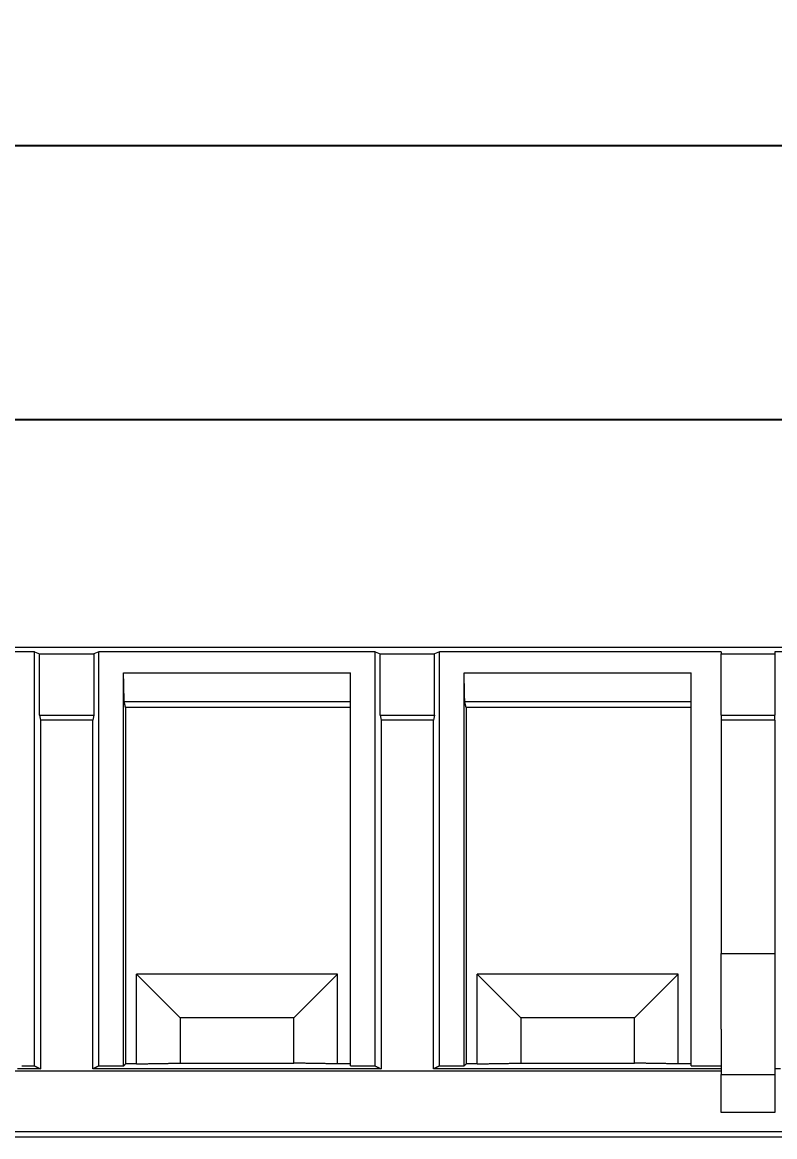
# Model space of a CAD drawing. Header units: millimetres. Extents: x 1136 to 1992, y 400 to 1005.
# Drawn here: x 1387.56 to 1407.54, y 643.6 to 673.21 of the extents above; entities that cross this region are included whole.
import ezdxf

# ---------------------------------------------------------------- set-up
doc = ezdxf.new("R2010")
doc.units = ezdxf.units.MM
doc.layers.add('6', color=7, linetype='Continuous', true_color=0xffffff)
doc.styles.get("Standard").update_dxf_attribs({"font": 'txt', "bigfont": 'gbcbig.shx'})
doc.dimstyles.get("Standard").update_dxf_attribs({"dimtxt": 5, "dimasz": 2, "dimexe": 0.18, "dimexo": 0.0625, "dimgap": 0.09, "dimtad": 0, "dimdec": 1, "dimdsep": 46, "dimtxsty": 'Standard', "dimcen": 0.09, "dimclrd": 5, "dimclre": 5, "dimclrt": 3, "dimadec": 0, "dimazin": 2, "dimtfac": 1, "dimtdec": 1, "dimtofl": 0, "dimtmove": 0, "dimatfit": 3, "dimfxl": 1, "dimtolj": 1, "dimtzin": 0, "dimarcsym": 0})

# ---------------------------------------------------------------- blocks, each defined once
blk = doc.blocks.new('*D105')
at = {"color": 5, "lineweight": -2}
for p, q in [((1212.867, 651.906), (1212.867, 662.823)), ((1214.867, 662.643), (1338.367, 662.643)), ((1481.212, 662.643), (1357.713, 662.643)), ((1483.212, 651.745), (1483.212, 662.823))]:
    blk.add_line(p, q, dxfattribs=at)
at = {"color": 5}
for points in [[(1214.867, 662.976), (1214.867, 662.31), (1212.867, 662.643)], [(1481.212, 662.976), (1481.212, 662.31), (1483.212, 662.643)]]:
    blk.add_solid(points, dxfattribs=at)
at = {"layer": 'Defpoints', "color": 0}
for p in [(1483.212, 662.643), (1212.867, 651.844), (1483.212, 651.683)]:
    blk.add_point(p, dxfattribs=at)
at = {"color": 3, "lineweight": 18, "insert": (1348.04, 662.643), "char_height": 5, "attachment_point": 5}
blk.add_mtext('\\A1;270.3', dxfattribs=at)
blk = doc.blocks.new('*D107')
at = {"color": 5, "lineweight": -2}
for p, q in [((1209.601, 655.745), (1209.601, 670.106)), ((1486.479, 655.792), (1486.479, 670.106)), ((1211.601, 669.926), (1337.95, 669.926)), ((1484.479, 669.926), (1358.13, 669.926))]:
    blk.add_line(p, q, dxfattribs=at)
at = {"color": 5}
for points in [[(1211.601, 670.259), (1211.601, 669.592), (1209.601, 669.926)], [(1484.479, 670.259), (1484.479, 669.592), (1486.479, 669.926)]]:
    blk.add_solid(points, dxfattribs=at)
at = {"layer": 'Defpoints', "color": 0}
for p in [(1486.479, 669.926), (1209.601, 655.682), (1486.479, 655.73)]:
    blk.add_point(p, dxfattribs=at)
at = {"color": 3, "lineweight": 18, "insert": (1348.04, 669.926), "char_height": 5, "attachment_point": 5}
blk.add_mtext('\\A1;276.9', dxfattribs=at)

msp = doc.modelspace()

# ---------------------------------------------------------------- linework, layer by layer
at = {"layer": '6', "color": 92, "linetype": 'Continuous', "lineweight": 18}
for p, q in [((1210.104, 656.607), (1485.976, 656.607)), ((1387.887, 656.479), (1380.553, 656.479)), ((1387.887, 656.479), (1388.02, 656.426)), ((1387.887, 645.479), (1387.887, 656.479)), ((1388.02, 656.426), (1389.465, 656.426)), ((1388.02, 654.794), (1388.02, 656.426)), ((1389.598, 656.479), (1389.465, 656.426)), ((1389.465, 656.426), (1389.465, 654.794)), ((1396.932, 656.479), (1389.598, 656.479)), ((1389.598, 645.479), (1389.598, 656.479)), ((1396.932, 645.479), (1396.932, 656.479)), ((1396.932, 656.479), (1397.065, 656.426)), ((1397.065, 656.426), (1398.51, 656.426)), ((1397.065, 654.794), (1397.065, 656.426)), ((1398.643, 656.479), (1398.51, 656.426)), ((1398.51, 654.794), (1398.51, 656.426)), ((1398.643, 645.479), (1398.643, 656.479)), ((1406.121, 656.479), (1398.643, 656.479)), ((1406.121, 656.479), (1406.121, 656.426)), ((1406.121, 654.794), (1406.121, 656.426)), ((1406.121, 656.426), (1407.544, 656.426)), ((1407.544, 656.479), (1407.544, 656.426)), ((1415.022, 656.479), (1407.544, 656.479)), ((1407.544, 656.426), (1407.544, 654.794)), ((1390.25, 645.479), (1390.25, 655.924)), ((1396.28, 645.479), (1396.28, 655.924)), ((1399.295, 645.479), (1399.295, 655.924)), ((1405.325, 645.479), (1405.325, 655.924)), ((1390.305, 654.999), (1390.305, 645.535)), ((1399.35, 654.999), (1399.35, 645.535)), ((1388.02, 654.794), (1389.465, 654.794)), ((1388.02, 654.794), (1388.048, 654.664)), ((1389.436, 654.664), (1388.048, 654.664)), ((1388.048, 654.664), (1388.048, 645.399)), ((1389.465, 654.794), (1389.436, 654.664)), ((1389.436, 645.399), (1389.436, 654.664)), ((1397.065, 654.794), (1397.093, 654.664)), ((1397.065, 654.794), (1398.51, 654.794)), ((1398.481, 654.664), (1397.093, 654.664)), ((1397.093, 654.664), (1397.093, 645.399)), ((1398.51, 654.794), (1398.481, 654.664)), ((1398.481, 645.399), (1398.481, 654.664)), ((1406.121, 654.794), (1407.544, 654.794)), ((1406.121, 654.794), (1406.121, 654.664)), ((1406.121, 654.664), (1406.121, 648.466)), ((1407.544, 654.664), (1406.121, 654.664)), ((1407.544, 654.664), (1407.544, 654.794)), ((1407.544, 654.664), (1407.544, 648.466)), ((1406.121, 646.456), (1406.121, 648.466)), ((1406.121, 648.466), (1407.544, 648.466)), ((1407.544, 648.466), (1407.544, 646.456)), ((1390.597, 645.535), (1390.597, 647.919)), ((1395.933, 647.919), (1390.597, 647.919)), ((1390.597, 647.919), (1391.757, 646.758)), ((1395.933, 647.919), (1394.772, 646.758)), ((1395.933, 645.535), (1395.933, 647.919)), ((1404.978, 647.919), (1399.642, 647.919)), ((1399.642, 647.919), (1400.802, 646.758)), ((1399.642, 645.535), (1399.642, 647.919)), ((1404.978, 647.919), (1403.817, 646.758)), ((1404.978, 645.535), (1404.978, 647.919)), ((1391.757, 646.758), (1391.757, 645.552)), ((1394.772, 646.758), (1391.757, 646.758)), ((1394.772, 645.552), (1394.772, 646.758)), ((1400.802, 646.758), (1400.802, 645.552)), ((1403.817, 646.758), (1400.802, 646.758)), ((1403.817, 645.552), (1403.817, 646.758)), ((1406.121, 646.456), (1406.121, 645.25)), ((1407.544, 646.456), (1407.544, 645.25)), ((1344.425, 645.351), (1406.121, 645.351)), ((1406.121, 645.25), (1407.544, 645.25)), ((1406.121, 644.245), (1406.121, 645.25)), ((1407.544, 645.25), (1407.544, 644.245)), ((1407.544, 644.245), (1406.121, 644.245)), ((1478.288, 643.724), (1344.425, 643.724)), ((1219.401, 643.598), (1476.679, 643.598))]:
    msp.add_line(p, q, dxfattribs=at)
for points in [[(1390.268, 655.15), (1390.267, 655.166), (1390.267, 655.181), (1390.266, 655.197), (1390.266, 655.212), (1390.266, 655.228), (1390.265, 655.243), (1390.265, 655.258), (1390.265, 655.274), (1390.264, 655.289), (1390.264, 655.305), (1390.264, 655.32), (1390.263, 655.336), (1390.263, 655.351), (1390.263, 655.367), (1390.262, 655.382), (1390.262, 655.398), (1390.262, 655.413), (1390.261, 655.429), (1390.261, 655.444), (1390.26, 655.46), (1390.26, 655.475), (1390.26, 655.491), (1390.259, 655.506), (1390.259, 655.522), (1390.259, 655.537), (1390.258, 655.552), (1390.258, 655.568), (1390.258, 655.583), (1390.257, 655.599), (1390.257, 655.614), (1390.257, 655.63), (1390.256, 655.645), (1390.256, 655.661), (1390.256, 655.676), (1390.255, 655.692), (1390.255, 655.707), (1390.255, 655.723), (1390.254, 655.738), (1390.254, 655.754), (1390.253, 655.769), (1390.253, 655.785), (1390.253, 655.8), (1390.252, 655.816), (1390.252, 655.831), (1390.252, 655.846), (1390.251, 655.862), (1390.251, 655.877), (1390.251, 655.893), (1390.25, 655.908), (1390.25, 655.924)], [(1390.25, 655.924), (1390.371, 655.924), (1390.491, 655.924), (1390.612, 655.924), (1390.732, 655.924), (1390.853, 655.924), (1390.974, 655.924), (1391.094, 655.924), (1391.215, 655.924), (1391.335, 655.924), (1391.456, 655.924), (1391.577, 655.924), (1391.697, 655.924), (1391.818, 655.924), (1391.938, 655.924), (1392.059, 655.924), (1392.18, 655.924), (1392.3, 655.924), (1392.421, 655.924), (1392.541, 655.924), (1392.662, 655.924), (1392.783, 655.924), (1392.903, 655.924), (1393.024, 655.924), (1393.144, 655.924), (1393.265, 655.924), (1393.386, 655.924), (1393.506, 655.924), (1393.627, 655.924), (1393.747, 655.924), (1393.868, 655.924), (1393.989, 655.924), (1394.109, 655.924), (1394.23, 655.924), (1394.35, 655.924), (1394.471, 655.924), (1394.592, 655.924), (1394.712, 655.924), (1394.833, 655.924), (1394.953, 655.924), (1395.074, 655.924), (1395.195, 655.924), (1395.315, 655.924), (1395.436, 655.924), (1395.556, 655.924), (1395.677, 655.924), (1395.798, 655.924), (1395.918, 655.924), (1396.039, 655.924), (1396.159, 655.924), (1396.28, 655.924)], [(1399.295, 655.924), (1399.416, 655.924), (1399.536, 655.924), (1399.657, 655.924), (1399.777, 655.924), (1399.898, 655.924), (1400.019, 655.924), (1400.139, 655.924), (1400.26, 655.924), (1400.38, 655.924), (1400.501, 655.924), (1400.622, 655.924), (1400.742, 655.924), (1400.863, 655.924), (1400.983, 655.924), (1401.104, 655.924), (1401.225, 655.924), (1401.345, 655.924), (1401.466, 655.924), (1401.586, 655.924), (1401.707, 655.924), (1401.828, 655.924), (1401.948, 655.924), (1402.069, 655.924), (1402.189, 655.924), (1402.31, 655.924), (1402.431, 655.924), (1402.551, 655.924), (1402.672, 655.924), (1402.792, 655.924), (1402.913, 655.924), (1403.034, 655.924), (1403.154, 655.924), (1403.275, 655.924), (1403.395, 655.924), (1403.516, 655.924), (1403.637, 655.924), (1403.757, 655.924), (1403.878, 655.924), (1403.998, 655.924), (1404.119, 655.924), (1404.24, 655.924), (1404.36, 655.924), (1404.481, 655.924), (1404.601, 655.924), (1404.722, 655.924), (1404.843, 655.924), (1404.963, 655.924), (1405.084, 655.924), (1405.204, 655.924), (1405.325, 655.924)], [(1399.313, 655.15), (1399.312, 655.166), (1399.312, 655.181), (1399.311, 655.197), (1399.311, 655.212), (1399.311, 655.228), (1399.31, 655.243), (1399.31, 655.258), (1399.31, 655.274), (1399.309, 655.289), (1399.309, 655.305), (1399.309, 655.32), (1399.308, 655.336), (1399.308, 655.351), (1399.308, 655.367), (1399.307, 655.382), (1399.307, 655.398), (1399.307, 655.413), (1399.306, 655.429), (1399.306, 655.444), (1399.305, 655.46), (1399.305, 655.475), (1399.305, 655.491), (1399.304, 655.506), (1399.304, 655.522), (1399.304, 655.537), (1399.303, 655.552), (1399.303, 655.568), (1399.303, 655.583), (1399.302, 655.599), (1399.302, 655.614), (1399.302, 655.63), (1399.301, 655.645), (1399.301, 655.661), (1399.301, 655.676), (1399.3, 655.692), (1399.3, 655.707), (1399.3, 655.723), (1399.299, 655.738), (1399.299, 655.754), (1399.298, 655.769), (1399.298, 655.785), (1399.298, 655.8), (1399.297, 655.816), (1399.297, 655.831), (1399.297, 655.846), (1399.296, 655.862), (1399.296, 655.877), (1399.296, 655.893), (1399.295, 655.908), (1399.295, 655.924)], [(1396.28, 655.15), (1396.16, 655.15), (1396.039, 655.15), (1395.919, 655.15), (1395.799, 655.15), (1395.679, 655.15), (1395.558, 655.15), (1395.438, 655.15), (1395.318, 655.15), (1395.198, 655.15), (1395.077, 655.15), (1394.957, 655.15), (1394.837, 655.15), (1394.717, 655.15), (1394.596, 655.15), (1394.476, 655.15), (1394.356, 655.15), (1394.236, 655.15), (1394.115, 655.15), (1393.995, 655.15), (1393.875, 655.15), (1393.755, 655.15), (1393.634, 655.15), (1393.514, 655.15), (1393.394, 655.15), (1393.274, 655.15), (1393.153, 655.15), (1393.033, 655.15), (1392.913, 655.15), (1392.793, 655.15), (1392.672, 655.15), (1392.552, 655.15), (1392.432, 655.15), (1392.312, 655.15), (1392.191, 655.15), (1392.071, 655.15), (1391.951, 655.15), (1391.831, 655.15), (1391.71, 655.15), (1391.59, 655.15), (1391.47, 655.15), (1391.35, 655.15), (1391.23, 655.15), (1391.109, 655.15), (1390.989, 655.15), (1390.869, 655.15), (1390.749, 655.15), (1390.628, 655.15), (1390.508, 655.15), (1390.388, 655.15), (1390.268, 655.15)], [(1390.305, 654.999), (1390.304, 655.002), (1390.304, 655.005), (1390.303, 655.008), (1390.302, 655.011), (1390.301, 655.014), (1390.301, 655.017), (1390.3, 655.02), (1390.299, 655.023), (1390.298, 655.026), (1390.298, 655.029), (1390.297, 655.032), (1390.296, 655.035), (1390.295, 655.038), (1390.295, 655.041), (1390.294, 655.045), (1390.293, 655.048), (1390.292, 655.051), (1390.292, 655.054), (1390.291, 655.057), (1390.29, 655.06), (1390.289, 655.063), (1390.289, 655.066), (1390.288, 655.069), (1390.287, 655.072), (1390.286, 655.075), (1390.286, 655.078), (1390.285, 655.081), (1390.284, 655.084), (1390.283, 655.087), (1390.283, 655.09), (1390.282, 655.093), (1390.281, 655.096), (1390.28, 655.099), (1390.28, 655.102), (1390.279, 655.105), (1390.278, 655.108), (1390.277, 655.111), (1390.277, 655.114), (1390.276, 655.117), (1390.275, 655.12), (1390.274, 655.123), (1390.274, 655.126), (1390.273, 655.129), (1390.272, 655.132), (1390.271, 655.135), (1390.271, 655.138), (1390.27, 655.141), (1390.269, 655.144), (1390.268, 655.147), (1390.268, 655.15)], [(1396.28, 654.999), (1396.16, 654.999), (1396.041, 654.999), (1395.921, 654.999), (1395.802, 654.999), (1395.683, 654.999), (1395.563, 654.999), (1395.444, 654.999), (1395.324, 654.999), (1395.205, 654.999), (1395.085, 654.999), (1394.966, 654.999), (1394.846, 654.999), (1394.727, 654.999), (1394.607, 654.999), (1394.488, 654.999), (1394.368, 654.999), (1394.249, 654.999), (1394.129, 654.999), (1394.01, 654.999), (1393.89, 654.999), (1393.771, 654.999), (1393.651, 654.999), (1393.532, 654.999), (1393.412, 654.999), (1393.293, 654.999), (1393.173, 654.999), (1393.054, 654.999), (1392.934, 654.999), (1392.815, 654.999), (1392.695, 654.999), (1392.576, 654.999), (1392.456, 654.999), (1392.337, 654.999), (1392.217, 654.999), (1392.098, 654.999), (1391.978, 654.999), (1391.859, 654.999), (1391.739, 654.999), (1391.62, 654.999), (1391.5, 654.999), (1391.381, 654.999), (1391.261, 654.999), (1391.142, 654.999), (1391.022, 654.999), (1390.903, 654.999), (1390.783, 654.999), (1390.664, 654.999), (1390.544, 654.999), (1390.425, 654.999), (1390.305, 654.999)], [(1405.325, 655.15), (1405.205, 655.15), (1405.084, 655.15), (1404.964, 655.15), (1404.844, 655.15), (1404.724, 655.15), (1404.603, 655.15), (1404.483, 655.15), (1404.363, 655.15), (1404.243, 655.15), (1404.122, 655.15), (1404.002, 655.15), (1403.882, 655.15), (1403.762, 655.15), (1403.641, 655.15), (1403.521, 655.15), (1403.401, 655.15), (1403.281, 655.15), (1403.16, 655.15), (1403.04, 655.15), (1402.92, 655.15), (1402.8, 655.15), (1402.679, 655.15), (1402.559, 655.15), (1402.439, 655.15), (1402.319, 655.15), (1402.198, 655.15), (1402.078, 655.15), (1401.958, 655.15), (1401.838, 655.15), (1401.717, 655.15), (1401.597, 655.15), (1401.477, 655.15), (1401.357, 655.15), (1401.236, 655.15), (1401.116, 655.15), (1400.996, 655.15), (1400.876, 655.15), (1400.755, 655.15), (1400.635, 655.15), (1400.515, 655.15), (1400.395, 655.15), (1400.275, 655.15), (1400.154, 655.15), (1400.034, 655.15), (1399.914, 655.15), (1399.794, 655.15), (1399.673, 655.15), (1399.553, 655.15), (1399.433, 655.15), (1399.313, 655.15)], [(1399.35, 654.999), (1399.349, 655.002), (1399.349, 655.005), (1399.348, 655.008), (1399.347, 655.011), (1399.346, 655.014), (1399.346, 655.017), (1399.345, 655.02), (1399.344, 655.023), (1399.343, 655.026), (1399.343, 655.029), (1399.342, 655.032), (1399.341, 655.035), (1399.34, 655.038), (1399.34, 655.041), (1399.339, 655.045), (1399.338, 655.048), (1399.337, 655.051), (1399.337, 655.054), (1399.336, 655.057), (1399.335, 655.06), (1399.334, 655.063), (1399.334, 655.066), (1399.333, 655.069), (1399.332, 655.072), (1399.331, 655.075), (1399.331, 655.078), (1399.33, 655.081), (1399.329, 655.084), (1399.328, 655.087), (1399.328, 655.09), (1399.327, 655.093), (1399.326, 655.096), (1399.325, 655.099), (1399.325, 655.102), (1399.324, 655.105), (1399.323, 655.108), (1399.322, 655.111), (1399.322, 655.114), (1399.321, 655.117), (1399.32, 655.12), (1399.319, 655.123), (1399.319, 655.126), (1399.318, 655.129), (1399.317, 655.132), (1399.316, 655.135), (1399.316, 655.138), (1399.315, 655.141), (1399.314, 655.144), (1399.313, 655.147), (1399.313, 655.15)], [(1405.325, 654.999), (1405.205, 654.999), (1405.086, 654.999), (1404.966, 654.999), (1404.847, 654.999), (1404.728, 654.999), (1404.608, 654.999), (1404.489, 654.999), (1404.369, 654.999), (1404.25, 654.999), (1404.13, 654.999), (1404.011, 654.999), (1403.891, 654.999), (1403.772, 654.999), (1403.652, 654.999), (1403.533, 654.999), (1403.413, 654.999), (1403.294, 654.999), (1403.174, 654.999), (1403.055, 654.999), (1402.935, 654.999), (1402.816, 654.999), (1402.696, 654.999), (1402.577, 654.999), (1402.457, 654.999), (1402.338, 654.999), (1402.218, 654.999), (1402.099, 654.999), (1401.979, 654.999), (1401.86, 654.999), (1401.74, 654.999), (1401.621, 654.999), (1401.501, 654.999), (1401.382, 654.999), (1401.262, 654.999), (1401.143, 654.999), (1401.023, 654.999), (1400.904, 654.999), (1400.784, 654.999), (1400.665, 654.999), (1400.545, 654.999), (1400.426, 654.999), (1400.306, 654.999), (1400.187, 654.999), (1400.067, 654.999), (1399.948, 654.999), (1399.828, 654.999), (1399.709, 654.999), (1399.589, 654.999), (1399.47, 654.999), (1399.35, 654.999)], [(1387.548, 645.479), (1387.561, 645.479), (1387.574, 645.479), (1387.587, 645.479), (1387.6, 645.479), (1387.613, 645.479), (1387.626, 645.479), (1387.639, 645.479), (1387.652, 645.479), (1387.665, 645.479), (1387.678, 645.479), (1387.691, 645.479), (1387.705, 645.479), (1387.718, 645.479), (1387.731, 645.479), (1387.744, 645.479), (1387.757, 645.479), (1387.77, 645.479), (1387.783, 645.479), (1387.796, 645.479), (1387.809, 645.479), (1387.822, 645.479), (1387.835, 645.479), (1387.848, 645.479), (1387.861, 645.479), (1387.874, 645.479), (1387.887, 645.479)], [(1387.887, 645.479), (1387.89, 645.478), (1387.894, 645.476), (1387.897, 645.475), (1387.9, 645.473), (1387.903, 645.471), (1387.906, 645.47), (1387.91, 645.468), (1387.913, 645.467), (1387.916, 645.465), (1387.919, 645.463), (1387.923, 645.462), (1387.926, 645.46), (1387.929, 645.458), (1387.932, 645.457), (1387.936, 645.455), (1387.939, 645.454), (1387.942, 645.452), (1387.945, 645.45), (1387.948, 645.449), (1387.952, 645.447), (1387.955, 645.446), (1387.958, 645.444), (1387.961, 645.442), (1387.965, 645.441), (1387.968, 645.439), (1387.971, 645.437), (1387.974, 645.436), (1387.977, 645.434), (1387.981, 645.433), (1387.984, 645.431), (1387.987, 645.429), (1387.99, 645.428), (1387.994, 645.426), (1387.997, 645.425), (1388, 645.423), (1388.003, 645.421), (1388.007, 645.42), (1388.01, 645.418), (1388.013, 645.416), (1388.016, 645.415), (1388.019, 645.413), (1388.023, 645.412), (1388.026, 645.41), (1388.029, 645.408), (1388.032, 645.407), (1388.036, 645.405), (1388.039, 645.404), (1388.042, 645.402), (1388.045, 645.4), (1388.048, 645.399)], [(1389.598, 645.479), (1389.595, 645.478), (1389.591, 645.476), (1389.588, 645.475), (1389.585, 645.473), (1389.582, 645.471), (1389.578, 645.47), (1389.575, 645.468), (1389.572, 645.467), (1389.569, 645.465), (1389.566, 645.463), (1389.562, 645.462), (1389.559, 645.46), (1389.556, 645.458), (1389.553, 645.457), (1389.549, 645.455), (1389.546, 645.454), (1389.543, 645.452), (1389.54, 645.45), (1389.537, 645.449), (1389.533, 645.447), (1389.53, 645.446), (1389.527, 645.444), (1389.524, 645.442), (1389.52, 645.441), (1389.517, 645.439), (1389.514, 645.437), (1389.511, 645.436), (1389.507, 645.434), (1389.504, 645.433), (1389.501, 645.431), (1389.498, 645.429), (1389.495, 645.428), (1389.491, 645.426), (1389.488, 645.425), (1389.485, 645.423), (1389.482, 645.421), (1389.478, 645.42), (1389.475, 645.418), (1389.472, 645.416), (1389.469, 645.415), (1389.466, 645.413), (1389.462, 645.412), (1389.459, 645.41), (1389.456, 645.408), (1389.453, 645.407), (1389.449, 645.405), (1389.446, 645.404), (1389.443, 645.402), (1389.44, 645.4), (1389.436, 645.399)], [(1389.598, 645.479), (1389.611, 645.479), (1389.624, 645.479), (1389.637, 645.479), (1389.65, 645.479), (1389.663, 645.479), (1389.676, 645.479), (1389.689, 645.479), (1389.702, 645.479), (1389.715, 645.479), (1389.728, 645.479), (1389.741, 645.479), (1389.754, 645.479), (1389.767, 645.479), (1389.78, 645.479), (1389.793, 645.479), (1389.807, 645.479), (1389.82, 645.479), (1389.833, 645.479), (1389.846, 645.479), (1389.859, 645.479), (1389.872, 645.479), (1389.885, 645.479), (1389.898, 645.479), (1389.911, 645.479), (1389.924, 645.479), (1389.937, 645.479), (1389.95, 645.479), (1389.963, 645.479), (1389.976, 645.479), (1389.989, 645.479), (1390.002, 645.479), (1390.015, 645.479), (1390.028, 645.479), (1390.041, 645.479), (1390.054, 645.479), (1390.067, 645.479), (1390.08, 645.479), (1390.093, 645.479), (1390.107, 645.479), (1390.12, 645.479), (1390.133, 645.479), (1390.146, 645.479), (1390.159, 645.479), (1390.172, 645.479), (1390.185, 645.479), (1390.198, 645.479), (1390.211, 645.479), (1390.224, 645.479), (1390.237, 645.479), (1390.25, 645.479)], [(1390.25, 645.479), (1390.251, 645.481), (1390.252, 645.482), (1390.253, 645.483), (1390.254, 645.484), (1390.256, 645.485), (1390.257, 645.486), (1390.258, 645.487), (1390.259, 645.488), (1390.26, 645.489), (1390.261, 645.49), (1390.262, 645.492), (1390.263, 645.493), (1390.264, 645.494), (1390.265, 645.495), (1390.267, 645.496), (1390.268, 645.497), (1390.269, 645.498), (1390.27, 645.499), (1390.271, 645.5), (1390.272, 645.502), (1390.273, 645.503), (1390.274, 645.504), (1390.275, 645.505), (1390.276, 645.506), (1390.278, 645.507), (1390.279, 645.508), (1390.28, 645.509), (1390.281, 645.51), (1390.282, 645.511), (1390.283, 645.513), (1390.284, 645.514), (1390.285, 645.515), (1390.286, 645.516), (1390.288, 645.517), (1390.289, 645.518), (1390.29, 645.519), (1390.291, 645.52), (1390.292, 645.521), (1390.293, 645.523), (1390.294, 645.524), (1390.295, 645.525), (1390.296, 645.526), (1390.297, 645.527), (1390.299, 645.528), (1390.3, 645.529), (1390.301, 645.53), (1390.302, 645.531), (1390.303, 645.532), (1390.304, 645.534), (1390.305, 645.535)], [(1390.597, 645.535), (1390.591, 645.535), (1390.585, 645.535), (1390.579, 645.535), (1390.574, 645.535), (1390.568, 645.535), (1390.562, 645.535), (1390.556, 645.535), (1390.55, 645.535), (1390.544, 645.535), (1390.539, 645.535), (1390.533, 645.535), (1390.527, 645.535), (1390.521, 645.535), (1390.515, 645.535), (1390.509, 645.535), (1390.504, 645.535), (1390.498, 645.535), (1390.492, 645.535), (1390.486, 645.535), (1390.48, 645.535), (1390.474, 645.535), (1390.469, 645.535), (1390.463, 645.535), (1390.457, 645.535), (1390.451, 645.535), (1390.445, 645.535), (1390.439, 645.535), (1390.434, 645.535), (1390.428, 645.535), (1390.422, 645.535), (1390.416, 645.535), (1390.41, 645.535), (1390.404, 645.535), (1390.399, 645.535), (1390.393, 645.535), (1390.387, 645.535), (1390.381, 645.535), (1390.375, 645.535), (1390.369, 645.535), (1390.364, 645.535), (1390.358, 645.535), (1390.352, 645.535), (1390.346, 645.535), (1390.34, 645.535), (1390.334, 645.535), (1390.329, 645.535), (1390.323, 645.535), (1390.317, 645.535), (1390.311, 645.535), (1390.305, 645.535)], [(1390.597, 645.535), (1390.62, 645.535), (1390.643, 645.535), (1390.667, 645.536), (1390.69, 645.536), (1390.713, 645.536), (1390.736, 645.537), (1390.759, 645.537), (1390.783, 645.537), (1390.806, 645.538), (1390.829, 645.538), (1390.852, 645.539), (1390.876, 645.539), (1390.899, 645.539), (1390.922, 645.54), (1390.945, 645.54), (1390.968, 645.54), (1390.992, 645.541), (1391.015, 645.541), (1391.038, 645.541), (1391.061, 645.542), (1391.084, 645.542), (1391.108, 645.542), (1391.131, 645.543), (1391.154, 645.543), (1391.177, 645.543), (1391.2, 645.544), (1391.224, 645.544), (1391.247, 645.545), (1391.27, 645.545), (1391.293, 645.545), (1391.316, 645.546), (1391.34, 645.546), (1391.363, 645.546), (1391.386, 645.547), (1391.409, 645.547), (1391.433, 645.547), (1391.456, 645.548), (1391.479, 645.548), (1391.502, 645.548), (1391.525, 645.549), (1391.549, 645.549), (1391.572, 645.549), (1391.595, 645.55), (1391.618, 645.55), (1391.641, 645.55), (1391.665, 645.551), (1391.688, 645.551), (1391.711, 645.552), (1391.734, 645.552), (1391.757, 645.552)], [(1391.757, 645.552), (1391.818, 645.552), (1391.878, 645.552), (1391.938, 645.552), (1391.999, 645.552), (1392.059, 645.552), (1392.119, 645.552), (1392.18, 645.552), (1392.24, 645.552), (1392.3, 645.552), (1392.36, 645.552), (1392.421, 645.552), (1392.481, 645.552), (1392.541, 645.552), (1392.602, 645.552), (1392.662, 645.552), (1392.722, 645.552), (1392.783, 645.552), (1392.843, 645.552), (1392.903, 645.552), (1392.963, 645.552), (1393.024, 645.552), (1393.084, 645.552), (1393.144, 645.552), (1393.205, 645.552), (1393.265, 645.552), (1393.325, 645.552), (1393.386, 645.552), (1393.446, 645.552), (1393.506, 645.552), (1393.566, 645.552), (1393.627, 645.552), (1393.687, 645.552), (1393.747, 645.552), (1393.808, 645.552), (1393.868, 645.552), (1393.928, 645.552), (1393.989, 645.552), (1394.049, 645.552), (1394.109, 645.552), (1394.169, 645.552), (1394.23, 645.552), (1394.29, 645.552), (1394.35, 645.552), (1394.411, 645.552), (1394.471, 645.552), (1394.531, 645.552), (1394.592, 645.552), (1394.652, 645.552), (1394.712, 645.552), (1394.772, 645.552)], [(1395.933, 645.535), (1395.91, 645.535), (1395.887, 645.535), (1395.863, 645.536), (1395.84, 645.536), (1395.817, 645.536), (1395.794, 645.537), (1395.77, 645.537), (1395.747, 645.537), (1395.724, 645.538), (1395.701, 645.538), (1395.678, 645.539), (1395.654, 645.539), (1395.631, 645.539), (1395.608, 645.54), (1395.585, 645.54), (1395.562, 645.54), (1395.538, 645.541), (1395.515, 645.541), (1395.492, 645.541), (1395.469, 645.542), (1395.446, 645.542), (1395.422, 645.542), (1395.399, 645.543), (1395.376, 645.543), (1395.353, 645.543), (1395.33, 645.544), (1395.306, 645.544), (1395.283, 645.545), (1395.26, 645.545), (1395.237, 645.545), (1395.213, 645.546), (1395.19, 645.546), (1395.167, 645.546), (1395.144, 645.547), (1395.121, 645.547), (1395.097, 645.547), (1395.074, 645.548), (1395.051, 645.548), (1395.028, 645.548), (1395.005, 645.549), (1394.981, 645.549), (1394.958, 645.549), (1394.935, 645.55), (1394.912, 645.55), (1394.889, 645.55), (1394.865, 645.551), (1394.842, 645.551), (1394.819, 645.552), (1394.796, 645.552), (1394.772, 645.552)], [(1396.28, 645.535), (1396.273, 645.535), (1396.266, 645.535), (1396.259, 645.535), (1396.252, 645.535), (1396.245, 645.535), (1396.238, 645.535), (1396.231, 645.535), (1396.224, 645.535), (1396.218, 645.535), (1396.211, 645.535), (1396.204, 645.535), (1396.197, 645.535), (1396.19, 645.535), (1396.183, 645.535), (1396.176, 645.535), (1396.169, 645.535), (1396.162, 645.535), (1396.155, 645.535), (1396.148, 645.535), (1396.141, 645.535), (1396.134, 645.535), (1396.127, 645.535), (1396.12, 645.535), (1396.113, 645.535), (1396.106, 645.535), (1396.1, 645.535), (1396.093, 645.535), (1396.086, 645.535), (1396.079, 645.535), (1396.072, 645.535), (1396.065, 645.535), (1396.058, 645.535), (1396.051, 645.535), (1396.044, 645.535), (1396.037, 645.535), (1396.03, 645.535), (1396.023, 645.535), (1396.016, 645.535), (1396.009, 645.535), (1396.002, 645.535), (1395.995, 645.535), (1395.988, 645.535), (1395.982, 645.535), (1395.975, 645.535), (1395.968, 645.535), (1395.961, 645.535), (1395.954, 645.535), (1395.947, 645.535), (1395.94, 645.535), (1395.933, 645.535)], [(1396.28, 645.479), (1396.293, 645.479), (1396.306, 645.479), (1396.319, 645.479), (1396.332, 645.479), (1396.345, 645.479), (1396.358, 645.479), (1396.371, 645.479), (1396.384, 645.479), (1396.397, 645.479), (1396.41, 645.479), (1396.423, 645.479), (1396.436, 645.479), (1396.45, 645.479), (1396.463, 645.479), (1396.476, 645.479), (1396.489, 645.479), (1396.502, 645.479), (1396.515, 645.479), (1396.528, 645.479), (1396.541, 645.479), (1396.554, 645.479), (1396.567, 645.479), (1396.58, 645.479), (1396.593, 645.479), (1396.606, 645.479), (1396.619, 645.479), (1396.632, 645.479), (1396.645, 645.479), (1396.658, 645.479), (1396.671, 645.479), (1396.684, 645.479), (1396.697, 645.479), (1396.71, 645.479), (1396.723, 645.479), (1396.736, 645.479), (1396.75, 645.479), (1396.763, 645.479), (1396.776, 645.479), (1396.789, 645.479), (1396.802, 645.479), (1396.815, 645.479), (1396.828, 645.479), (1396.841, 645.479), (1396.854, 645.479), (1396.867, 645.479), (1396.88, 645.479), (1396.893, 645.479), (1396.906, 645.479), (1396.919, 645.479), (1396.932, 645.479)], [(1396.932, 645.479), (1396.935, 645.478), (1396.939, 645.476), (1396.942, 645.475), (1396.945, 645.473), (1396.948, 645.471), (1396.951, 645.47), (1396.955, 645.468), (1396.958, 645.467), (1396.961, 645.465), (1396.964, 645.463), (1396.968, 645.462), (1396.971, 645.46), (1396.974, 645.458), (1396.977, 645.457), (1396.981, 645.455), (1396.984, 645.454), (1396.987, 645.452), (1396.99, 645.45), (1396.993, 645.449), (1396.997, 645.447), (1397, 645.446), (1397.003, 645.444), (1397.006, 645.442), (1397.01, 645.441), (1397.013, 645.439), (1397.016, 645.437), (1397.019, 645.436), (1397.022, 645.434), (1397.026, 645.433), (1397.029, 645.431), (1397.032, 645.429), (1397.035, 645.428), (1397.039, 645.426), (1397.042, 645.425), (1397.045, 645.423), (1397.048, 645.421), (1397.052, 645.42), (1397.055, 645.418), (1397.058, 645.416), (1397.061, 645.415), (1397.064, 645.413), (1397.068, 645.412), (1397.071, 645.41), (1397.074, 645.408), (1397.077, 645.407), (1397.081, 645.405), (1397.084, 645.404), (1397.087, 645.402), (1397.09, 645.4), (1397.093, 645.399)], [(1398.643, 645.479), (1398.64, 645.478), (1398.636, 645.476), (1398.633, 645.475), (1398.63, 645.473), (1398.627, 645.471), (1398.623, 645.47), (1398.62, 645.468), (1398.617, 645.467), (1398.614, 645.465), (1398.611, 645.463), (1398.607, 645.462), (1398.604, 645.46), (1398.601, 645.458), (1398.598, 645.457), (1398.594, 645.455), (1398.591, 645.454), (1398.588, 645.452), (1398.585, 645.45), (1398.582, 645.449), (1398.578, 645.447), (1398.575, 645.446), (1398.572, 645.444), (1398.569, 645.442), (1398.565, 645.441), (1398.562, 645.439), (1398.559, 645.437), (1398.556, 645.436), (1398.552, 645.434), (1398.549, 645.433), (1398.546, 645.431), (1398.543, 645.429), (1398.54, 645.428), (1398.536, 645.426), (1398.533, 645.425), (1398.53, 645.423), (1398.527, 645.421), (1398.523, 645.42), (1398.52, 645.418), (1398.517, 645.416), (1398.514, 645.415), (1398.511, 645.413), (1398.507, 645.412), (1398.504, 645.41), (1398.501, 645.408), (1398.498, 645.407), (1398.494, 645.405), (1398.491, 645.404), (1398.488, 645.402), (1398.485, 645.4), (1398.481, 645.399)], [(1398.643, 645.479), (1398.656, 645.479), (1398.669, 645.479), (1398.682, 645.479), (1398.695, 645.479), (1398.708, 645.479), (1398.721, 645.479), (1398.734, 645.479), (1398.747, 645.479), (1398.76, 645.479), (1398.773, 645.479), (1398.786, 645.479), (1398.799, 645.479), (1398.812, 645.479), (1398.825, 645.479), (1398.838, 645.479), (1398.852, 645.479), (1398.865, 645.479), (1398.878, 645.479), (1398.891, 645.479), (1398.904, 645.479), (1398.917, 645.479), (1398.93, 645.479), (1398.943, 645.479), (1398.956, 645.479), (1398.969, 645.479), (1398.982, 645.479), (1398.995, 645.479), (1399.008, 645.479), (1399.021, 645.479), (1399.034, 645.479), (1399.047, 645.479), (1399.06, 645.479), (1399.073, 645.479), (1399.086, 645.479), (1399.099, 645.479), (1399.112, 645.479), (1399.125, 645.479), (1399.138, 645.479), (1399.152, 645.479), (1399.165, 645.479), (1399.178, 645.479), (1399.191, 645.479), (1399.204, 645.479), (1399.217, 645.479), (1399.23, 645.479), (1399.243, 645.479), (1399.256, 645.479), (1399.269, 645.479), (1399.282, 645.479), (1399.295, 645.479)], [(1399.295, 645.479), (1399.296, 645.481), (1399.297, 645.482), (1399.298, 645.483), (1399.299, 645.484), (1399.301, 645.485), (1399.302, 645.486), (1399.303, 645.487), (1399.304, 645.488), (1399.305, 645.489), (1399.306, 645.49), (1399.307, 645.492), (1399.308, 645.493), (1399.309, 645.494), (1399.31, 645.495), (1399.312, 645.496), (1399.313, 645.497), (1399.314, 645.498), (1399.315, 645.499), (1399.316, 645.5), (1399.317, 645.502), (1399.318, 645.503), (1399.319, 645.504), (1399.32, 645.505), (1399.321, 645.506), (1399.323, 645.507), (1399.324, 645.508), (1399.325, 645.509), (1399.326, 645.51), (1399.327, 645.511), (1399.328, 645.513), (1399.329, 645.514), (1399.33, 645.515), (1399.331, 645.516), (1399.333, 645.517), (1399.334, 645.518), (1399.335, 645.519), (1399.336, 645.52), (1399.337, 645.521), (1399.338, 645.523), (1399.339, 645.524), (1399.34, 645.525), (1399.341, 645.526), (1399.342, 645.527), (1399.344, 645.528), (1399.345, 645.529), (1399.346, 645.53), (1399.347, 645.531), (1399.348, 645.532), (1399.349, 645.534), (1399.35, 645.535)], [(1399.642, 645.535), (1399.636, 645.535), (1399.63, 645.535), (1399.624, 645.535), (1399.619, 645.535), (1399.613, 645.535), (1399.607, 645.535), (1399.601, 645.535), (1399.595, 645.535), (1399.589, 645.535), (1399.584, 645.535), (1399.578, 645.535), (1399.572, 645.535), (1399.566, 645.535), (1399.56, 645.535), (1399.554, 645.535), (1399.549, 645.535), (1399.543, 645.535), (1399.537, 645.535), (1399.531, 645.535), (1399.525, 645.535), (1399.519, 645.535), (1399.514, 645.535), (1399.508, 645.535), (1399.502, 645.535), (1399.496, 645.535), (1399.49, 645.535), (1399.484, 645.535), (1399.479, 645.535), (1399.473, 645.535), (1399.467, 645.535), (1399.461, 645.535), (1399.455, 645.535), (1399.449, 645.535), (1399.444, 645.535), (1399.438, 645.535), (1399.432, 645.535), (1399.426, 645.535), (1399.42, 645.535), (1399.414, 645.535), (1399.409, 645.535), (1399.403, 645.535), (1399.397, 645.535), (1399.391, 645.535), (1399.385, 645.535), (1399.379, 645.535), (1399.374, 645.535), (1399.368, 645.535), (1399.362, 645.535), (1399.356, 645.535), (1399.35, 645.535)], [(1399.642, 645.535), (1399.665, 645.535), (1399.688, 645.535), (1399.712, 645.536), (1399.735, 645.536), (1399.758, 645.536), (1399.781, 645.537), (1399.804, 645.537), (1399.828, 645.537), (1399.851, 645.538), (1399.874, 645.538), (1399.897, 645.539), (1399.921, 645.539), (1399.944, 645.539), (1399.967, 645.54), (1399.99, 645.54), (1400.013, 645.54), (1400.037, 645.541), (1400.06, 645.541), (1400.083, 645.541), (1400.106, 645.542), (1400.129, 645.542), (1400.153, 645.542), (1400.176, 645.543), (1400.199, 645.543), (1400.222, 645.543), (1400.245, 645.544), (1400.269, 645.544), (1400.292, 645.545), (1400.315, 645.545), (1400.338, 645.545), (1400.361, 645.546), (1400.385, 645.546), (1400.408, 645.546), (1400.431, 645.547), (1400.454, 645.547), (1400.478, 645.547), (1400.501, 645.548), (1400.524, 645.548), (1400.547, 645.548), (1400.57, 645.549), (1400.594, 645.549), (1400.617, 645.549), (1400.64, 645.55), (1400.663, 645.55), (1400.686, 645.55), (1400.71, 645.551), (1400.733, 645.551), (1400.756, 645.552), (1400.779, 645.552), (1400.802, 645.552)], [(1400.802, 645.552), (1400.863, 645.552), (1400.923, 645.552), (1400.983, 645.552), (1401.044, 645.552), (1401.104, 645.552), (1401.164, 645.552), (1401.225, 645.552), (1401.285, 645.552), (1401.345, 645.552), (1401.405, 645.552), (1401.466, 645.552), (1401.526, 645.552), (1401.586, 645.552), (1401.647, 645.552), (1401.707, 645.552), (1401.767, 645.552), (1401.828, 645.552), (1401.888, 645.552), (1401.948, 645.552), (1402.008, 645.552), (1402.069, 645.552), (1402.129, 645.552), (1402.189, 645.552), (1402.25, 645.552), (1402.31, 645.552), (1402.37, 645.552), (1402.431, 645.552), (1402.491, 645.552), (1402.551, 645.552), (1402.611, 645.552), (1402.672, 645.552), (1402.732, 645.552), (1402.792, 645.552), (1402.853, 645.552), (1402.913, 645.552), (1402.973, 645.552), (1403.034, 645.552), (1403.094, 645.552), (1403.154, 645.552), (1403.214, 645.552), (1403.275, 645.552), (1403.335, 645.552), (1403.395, 645.552), (1403.456, 645.552), (1403.516, 645.552), (1403.576, 645.552), (1403.637, 645.552), (1403.697, 645.552), (1403.757, 645.552), (1403.817, 645.552)], [(1404.978, 645.535), (1404.955, 645.535), (1404.932, 645.535), (1404.908, 645.536), (1404.885, 645.536), (1404.862, 645.536), (1404.839, 645.537), (1404.815, 645.537), (1404.792, 645.537), (1404.769, 645.538), (1404.746, 645.538), (1404.723, 645.539), (1404.699, 645.539), (1404.676, 645.539), (1404.653, 645.54), (1404.63, 645.54), (1404.607, 645.54), (1404.583, 645.541), (1404.56, 645.541), (1404.537, 645.541), (1404.514, 645.542), (1404.491, 645.542), (1404.467, 645.542), (1404.444, 645.543), (1404.421, 645.543), (1404.398, 645.543), (1404.375, 645.544), (1404.351, 645.544), (1404.328, 645.545), (1404.305, 645.545), (1404.282, 645.545), (1404.258, 645.546), (1404.235, 645.546), (1404.212, 645.546), (1404.189, 645.547), (1404.166, 645.547), (1404.142, 645.547), (1404.119, 645.548), (1404.096, 645.548), (1404.073, 645.548), (1404.05, 645.549), (1404.026, 645.549), (1404.003, 645.549), (1403.98, 645.55), (1403.957, 645.55), (1403.934, 645.55), (1403.91, 645.551), (1403.887, 645.551), (1403.864, 645.552), (1403.841, 645.552), (1403.817, 645.552)], [(1405.325, 645.535), (1405.318, 645.535), (1405.311, 645.535), (1405.304, 645.535), (1405.297, 645.535), (1405.29, 645.535), (1405.283, 645.535), (1405.276, 645.535), (1405.269, 645.535), (1405.263, 645.535), (1405.256, 645.535), (1405.249, 645.535), (1405.242, 645.535), (1405.235, 645.535), (1405.228, 645.535), (1405.221, 645.535), (1405.214, 645.535), (1405.207, 645.535), (1405.2, 645.535), (1405.193, 645.535), (1405.186, 645.535), (1405.179, 645.535), (1405.172, 645.535), (1405.165, 645.535), (1405.158, 645.535), (1405.151, 645.535), (1405.145, 645.535), (1405.138, 645.535), (1405.131, 645.535), (1405.124, 645.535), (1405.117, 645.535), (1405.11, 645.535), (1405.103, 645.535), (1405.096, 645.535), (1405.089, 645.535), (1405.082, 645.535), (1405.075, 645.535), (1405.068, 645.535), (1405.061, 645.535), (1405.054, 645.535), (1405.047, 645.535), (1405.04, 645.535), (1405.033, 645.535), (1405.027, 645.535), (1405.02, 645.535), (1405.013, 645.535), (1405.006, 645.535), (1404.999, 645.535), (1404.992, 645.535), (1404.985, 645.535), (1404.978, 645.535)], [(1405.325, 645.479), (1405.341, 645.479), (1405.357, 645.479), (1405.373, 645.479), (1405.389, 645.479), (1405.405, 645.479), (1405.421, 645.479), (1405.436, 645.479), (1405.452, 645.479), (1405.468, 645.479), (1405.484, 645.479), (1405.5, 645.479), (1405.516, 645.479), (1405.532, 645.479), (1405.548, 645.479), (1405.564, 645.479), (1405.58, 645.479), (1405.596, 645.479), (1405.612, 645.479), (1405.627, 645.479), (1405.643, 645.479), (1405.659, 645.479), (1405.675, 645.479), (1405.691, 645.479), (1405.707, 645.479), (1405.723, 645.479), (1405.739, 645.479), (1405.755, 645.479), (1405.771, 645.479), (1405.787, 645.479), (1405.803, 645.479), (1405.819, 645.479), (1405.834, 645.479), (1405.85, 645.479), (1405.866, 645.479), (1405.882, 645.479), (1405.898, 645.479), (1405.914, 645.479), (1405.93, 645.479), (1405.946, 645.479), (1405.962, 645.479), (1405.978, 645.479), (1405.994, 645.479), (1406.01, 645.479), (1406.026, 645.479), (1406.041, 645.479), (1406.057, 645.479), (1406.073, 645.479), (1406.089, 645.479), (1406.105, 645.479), (1406.121, 645.479)], [(1407.544, 645.479), (1407.56, 645.479)], [(1388.048, 645.399), (1387.895, 645.399), (1387.742, 645.399), (1387.589, 645.399), (1387.436, 645.399)], [(1397.093, 645.399), (1396.94, 645.399), (1396.787, 645.399), (1396.634, 645.399), (1396.481, 645.399), (1396.328, 645.399), (1396.175, 645.399), (1396.022, 645.399), (1395.868, 645.399), (1395.715, 645.399), (1395.562, 645.399), (1395.409, 645.399), (1395.256, 645.399), (1395.103, 645.399), (1394.95, 645.399), (1394.796, 645.399), (1394.643, 645.399), (1394.49, 645.399), (1394.337, 645.399), (1394.184, 645.399), (1394.031, 645.399), (1393.878, 645.399), (1393.724, 645.399), (1393.571, 645.399), (1393.418, 645.399), (1393.265, 645.399), (1393.112, 645.399), (1392.959, 645.399), (1392.806, 645.399), (1392.652, 645.399), (1392.499, 645.399), (1392.346, 645.399), (1392.193, 645.399), (1392.04, 645.399), (1391.887, 645.399), (1391.734, 645.399), (1391.58, 645.399), (1391.427, 645.399), (1391.274, 645.399), (1391.121, 645.399), (1390.968, 645.399), (1390.815, 645.399), (1390.662, 645.399), (1390.508, 645.399), (1390.355, 645.399), (1390.202, 645.399), (1390.049, 645.399), (1389.896, 645.399), (1389.743, 645.399), (1389.59, 645.399), (1389.436, 645.399)], [(1406.121, 645.399), (1405.968, 645.399), (1405.815, 645.399), (1405.663, 645.399), (1405.51, 645.399), (1405.357, 645.399), (1405.204, 645.399), (1405.052, 645.399), (1404.899, 645.399), (1404.746, 645.399), (1404.593, 645.399), (1404.44, 645.399), (1404.288, 645.399), (1404.135, 645.399), (1403.982, 645.399), (1403.829, 645.399), (1403.676, 645.399), (1403.524, 645.399), (1403.371, 645.399), (1403.218, 645.399), (1403.065, 645.399), (1402.912, 645.399), (1402.76, 645.399), (1402.607, 645.399), (1402.454, 645.399), (1402.301, 645.399), (1402.148, 645.399), (1401.996, 645.399), (1401.843, 645.399), (1401.69, 645.399), (1401.537, 645.399), (1401.385, 645.399), (1401.232, 645.399), (1401.079, 645.399), (1400.926, 645.399), (1400.773, 645.399), (1400.621, 645.399), (1400.468, 645.399), (1400.315, 645.399), (1400.162, 645.399), (1400.009, 645.399), (1399.857, 645.399), (1399.704, 645.399), (1399.551, 645.399), (1399.398, 645.399), (1399.245, 645.399), (1399.093, 645.399), (1398.94, 645.399), (1398.787, 645.399), (1398.634, 645.399), (1398.481, 645.399)], [(1407.697, 645.399), (1407.544, 645.399)]]:
    msp.add_lwpolyline(points, dxfattribs=at)

# ---------------------------------------------------------------- dimensions: what is measured, and where the dimension line sits
at = {"lineweight": 18}
dim = msp.add_linear_dim(base=(1486.479, 669.926), p1=(1209.601, 655.682), p2=(1486.479, 655.73), dimstyle='Standard', dxfattribs=at)
dim.commit()
dim.dimension.update_dxf_attribs({"geometry": '*D107', "text_midpoint": (1348.04, 669.926)})
dim = msp.add_linear_dim(base=(1483.212, 662.643), p1=(1212.867, 651.844), p2=(1483.212, 651.683), dimstyle='Standard', dxfattribs=at)
dim.commit()
dim.dimension.update_dxf_attribs({"geometry": '*D105', "text_midpoint": (1348.04, 662.643), "dimtype": 160})

doc.saveas('drawing.dxf')
